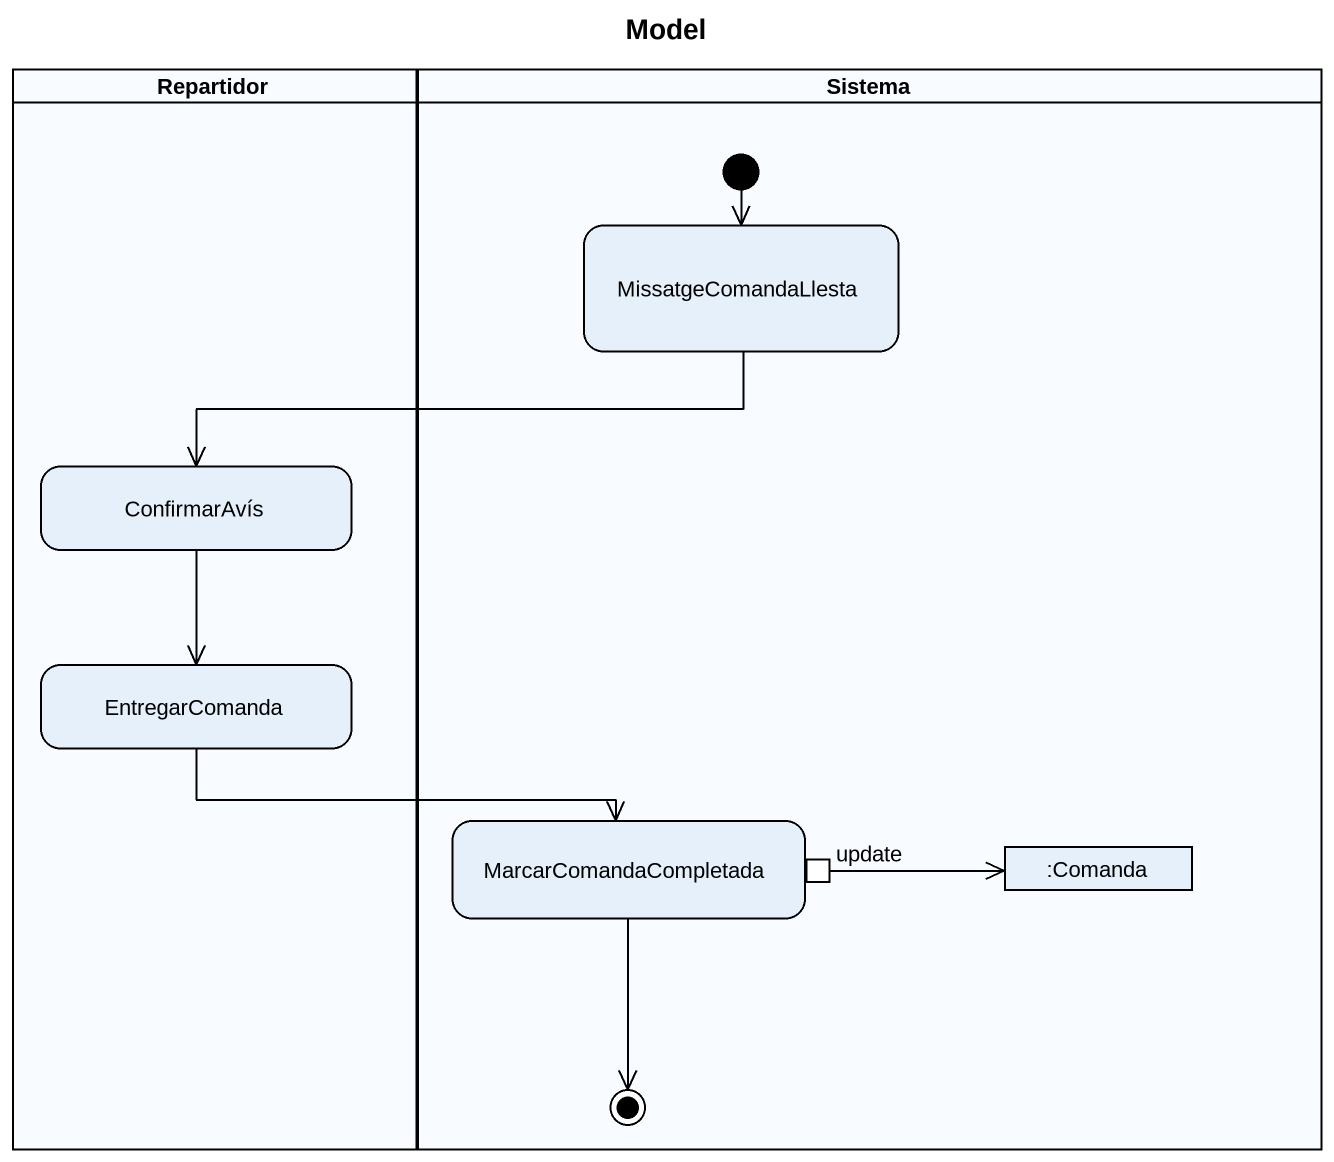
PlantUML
@startuml
title Model
hide empty description
state Repartidor <<partition>> {
  state ConfirmarAvís
  state EntregarComanda
}
state Sistema <<partition>> {
  state MissatgeComandaLlesta
  state MarcarComandaCompletada {
    state update <<outputPin>>
  }
  state ":Comanda" as Comanda <<object>>
  [*] --> MissatgeComandaLlesta
  MarcarComandaCompletada --> [*]
}
MissatgeComandaLlesta -left-> ConfirmarAvís
ConfirmarAvís --> EntregarComanda
EntregarComanda -right-> MarcarComandaCompletada
update -right-> Comanda
@enduml
